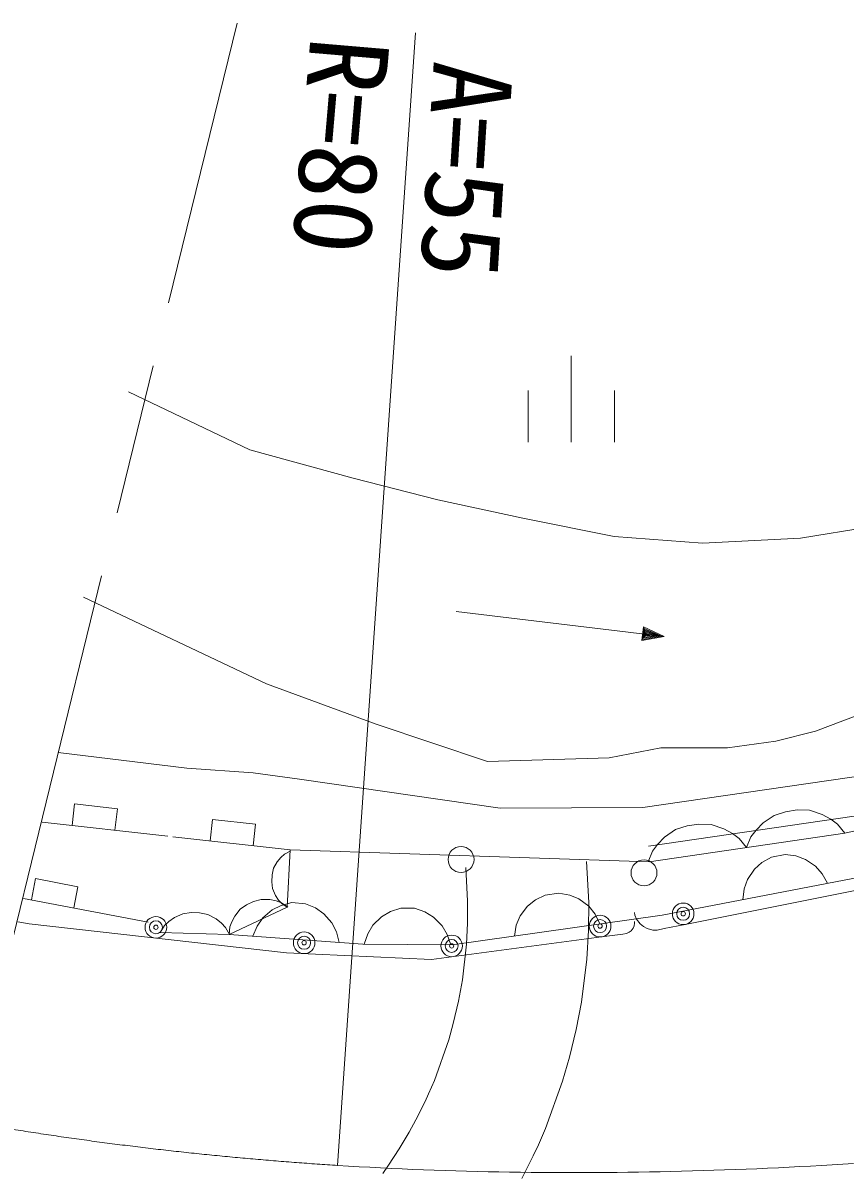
# Model space of a CAD drawing. Units: millimetres, scale not verified. Extents: x 40000 to 680000, y 20000 to 380000.
# Drawn here: x 67566 to 86579, y 284552 to 311147 of the extents above; entities that cross this region are included whole.
import ezdxf
from ezdxf.enums import TextEntityAlignment as Align

# ---------------------------------------------------------------- set-up
doc = ezdxf.new("R2010")
doc.units = ezdxf.units.MM
doc.header["$LTSCALE"] = 1000
doc.linetypes.add('CHAIN', pattern=[18.5, 12, -1.5, 3.5, -1.5])
for name, color, linetype, lineweight in [('M-BGD', 7, 'Continuous', 13), ('M-BMK', 2, 'CHAIN', 13), ('M-STR-HTXT', 7, 'Continuous', 13), ('M-STR-STR1', 1, 'Continuous', 13)]:
    doc.layers.add(name, color=color, linetype=linetype, lineweight=lineweight)
doc.styles.add('ＭＳ ゴシック', font='')
doc.styles.get('ＭＳ ゴシック').set_extended_font_data('MS Gothic')

msp = doc.modelspace()

# ---------------------------------------------------------------- linework, layer by layer
at = {"layer": 'M-BGD'}
for p, q in [((80249, 303450), (80249, 301450)), ((72814, 301273), (70007, 302614)), ((79249, 302650), (79249, 301450)), ((81249, 302650), (81249, 301450)), ((75200, 300618), (72814, 301273)), ((77163, 300118), (75200, 300618)), ((79126, 299695), (77163, 300118)), ((81242, 299271), (79126, 299695)), ((87900, 299618), (85553, 299233)), ((83282, 299117), (81242, 299271)), ((85553, 299233), (83282, 299117)), ((68967, 297871), (73202, 295862)), ((77586, 297539), (82397, 296962)), ((81920, 297181), (81882, 296863)), ((81936, 297148), (81905, 296890)), ((82397, 296962), (81920, 297181)), ((81952, 297116), (81928, 296918)), ((82337, 296969), (81936, 297148)), ((82278, 296977), (81952, 297116)), ((81969, 297084), (81952, 296945)), ((82218, 296984), (81969, 297084)), ((107142, 297149), (86577, 292411)), ((86577, 292411), (107142, 297149)), ((81882, 296863), (82397, 296962)), ((81905, 296890), (82337, 296969)), ((81928, 296918), (82278, 296977)), ((81952, 296945), (82218, 296984)), ((81985, 297052), (81975, 296973)), ((81975, 296973), (82159, 296991)), ((82159, 296991), (81985, 297052)), ((82001, 297020), (81999, 297000)), ((81999, 297000), (82079, 297000)), ((82079, 297000), (82001, 297020)), ((73202, 295862), (75738, 294928)), ((85899, 294769), (87516, 295384)), ((75738, 294928), (78309, 294065)), ((84976, 294538), (85899, 294769)), ((83860, 294384), (84976, 294538)), ((71355, 293912), (68379, 294273)), ((78309, 294065), (81127, 294153)), ((81127, 294153), (82320, 294384)), ((82320, 294384), (83860, 294384)), ((72887, 293804), (71355, 293912)), ((81905, 293004), (87894, 293879)), ((73964, 293660), (72887, 293804)), ((78603, 292988), (73964, 293660)), ((68755, 293089), (68700, 292592)), ((69749, 292977), (68755, 293089)), ((69693, 292480), (69749, 292977)), ((81905, 293004), (78603, 292988)), ((82035, 292114), (88065, 292994)), ((84937, 292823), (84683, 292647)), ((85203, 292908), (84937, 292823)), ((85476, 292948), (85203, 292908)), ((85756, 292942), (85476, 292948)), ((86049, 292845), (85756, 292942)), ((86251, 292735), (86049, 292845)), ((70915, 292344), (68011, 292669)), ((71950, 292728), (71895, 292231)), ((72944, 292618), (71950, 292728)), ((72889, 292121), (72944, 292618)), ((82927, 292577), (82661, 292492)), ((83200, 292617), (82927, 292577)), ((83480, 292611), (83200, 292617)), ((83773, 292514), (83480, 292611)), ((84683, 292647), (84521, 292483)), ((86407, 292619), (86251, 292735)), ((86577, 292411), (86407, 292619)), ((73749, 292026), (71035, 292326)), ((86577, 292411), (82046, 291751)), ((82046, 291751), (86577, 292411)), ((82407, 292315), (82245, 292152)), ((82661, 292492), (82407, 292315)), ((83975, 292404), (83773, 292514)), ((84131, 292287), (83975, 292404)), ((84301, 292080), (84131, 292287)), ((84404, 292327), (84301, 292080)), ((84521, 292483), (84404, 292327)), ((73676, 290697), (73749, 292026)), ((73749, 292026), (82046, 291751)), ((82245, 292152), (82128, 291996)), ((73447, 291751), (73361, 291599)), ((73531, 291850), (73447, 291751)), ((73613, 291924), (73531, 291850)), ((73747, 291995), (73613, 291924)), ((82128, 291996), (82025, 291748)), ((84878, 291857), (84657, 291733)), ((85192, 291918), (84878, 291857)), ((85443, 291885), (85192, 291918)), ((85662, 291805), (85443, 291885)), ((85896, 291647), (85662, 291805)), ((73361, 291599), (73326, 291445)), ((88036, 291612), (82352, 290514)), ((82352, 290514), (88036, 291612)), ((84484, 291578), (84325, 291343)), ((84657, 291733), (84484, 291578)), ((86052, 291473), (85896, 291647)), ((67854, 291360), (67760, 290869)), ((68836, 291173), (67854, 291360)), ((73326, 291445), (73318, 291289)), ((73318, 291289), (73335, 291132)), ((87554, 291237), (82885, 290301)), ((84325, 291343), (84245, 291124)), ((86176, 291253), (86052, 291473)), ((68743, 290682), (68836, 291173)), ((73335, 291132), (73405, 290972)), ((73405, 290972), (73477, 290864)), ((79645, 290981), (79419, 290869)), ((79962, 291026), (79645, 290981)), ((80211, 290980), (79962, 291026)), ((80426, 290889), (80211, 290980)), ((84245, 291124), (84212, 290873)), ((70459, 290355), (67581, 290903)), ((72331, 290068), (73676, 290697)), ((72738, 290755), (72588, 290651)), ((72901, 290831), (72738, 290755)), ((73077, 290880), (72901, 290831)), ((73278, 290875), (73077, 290880)), ((73425, 290844), (73278, 290875)), ((73536, 290742), (73328, 290636)), ((73545, 290801), (73425, 290844)), ((73477, 290864), (73550, 290782)), ((73781, 290804), (73536, 290742)), ((73690, 290703), (73545, 290801)), ((73550, 290782), (73676, 290697)), ((74100, 290780), (73781, 290804)), ((74334, 290683), (74100, 290780)), ((79237, 290722), (79067, 290496)), ((79419, 290869), (79237, 290722)), ((80652, 290719), (80426, 290889)), ((80798, 290538), (80652, 290719)), ((71071, 290459), (70940, 290367)), ((71266, 290549), (71071, 290459)), ((71459, 290575), (71266, 290549)), ((71651, 290569), (71459, 290575)), ((71842, 290531), (71651, 290569)), ((72031, 290429), (71842, 290531)), ((72156, 290329), (72031, 290429)), ((72463, 290494), (72393, 290361)), ((72588, 290651), (72463, 290494)), ((73114, 290452), (72980, 290261)), ((73328, 290636), (73114, 290452)), ((74525, 290549), (74334, 290683)), ((74710, 290335), (74525, 290549)), ((75862, 290479), (75661, 290280)), ((76063, 290598), (75862, 290479)), ((76303, 290676), (76063, 290598)), ((76623, 290674), (76303, 290676)), ((76863, 290593), (76623, 290674)), ((77062, 290472), (76863, 290593)), ((77261, 290271), (77062, 290472)), ((82352, 290514), (77489, 289829)), ((79067, 290496), (78976, 290281)), ((80911, 290311), (80798, 290538)), ((81720, 290516), (81708, 290575)), ((81759, 290422), (81720, 290516)), ((81841, 290316), (81759, 290422)), ((67707, 290311), (67448, 290358)), ((73659, 289645), (67707, 290311)), ((70841, 290274), (70741, 290117)), ((70940, 290367), (70841, 290274)), ((72249, 290230), (72156, 290329)), ((72340, 290067), (72249, 290230)), ((72349, 290242), (72331, 290068)), ((72393, 290361), (72349, 290242)), ((72980, 290261), (72882, 290027)), ((74815, 290127), (74710, 290335)), ((75661, 290280), (75540, 290081)), ((77380, 290070), (77261, 290271)), ((78976, 290281), (78931, 290032)), ((81635, 290155), (81590, 290119)), ((81678, 290211), (81635, 290155)), ((81701, 290265), (81678, 290211)), ((81713, 290327), (81701, 290265)), ((81708, 290367), (81713, 290327)), ((81916, 290249), (81841, 290316)), ((82006, 290206), (81916, 290249)), ((82136, 290171), (82006, 290206)), ((82238, 290171), (82136, 290171)), ((82394, 290203), (82238, 290171)), ((82885, 290301), (82394, 290203)), ((70741, 290117), (72331, 290068)), ((75428, 289841), (72331, 290068)), ((74877, 289882), (74815, 290127)), ((75540, 290081), (75459, 289841)), ((80948, 290013), (77012, 289488)), ((77459, 289830), (77380, 290070)), ((81444, 290079), (80948, 290013)), ((81523, 290090), (81444, 290079)), ((81590, 290119), (81523, 290090)), ((77012, 289488), (73659, 289645)), ((77489, 289829), (75428, 289841)), ((77489, 289829), (75428, 289841))]:
    msp.add_line(p, q, dxfattribs=at)
for centre, radius in [((77698, 291802), 300), ((81930, 291493), 300), ((82836, 290546), 250), ((82836, 290546), 150), ((70640, 290234), 250), ((80915, 290261), 250), ((82836, 290546), 50), ((70640, 290234), 150), ((70640, 290234), 50), ((80915, 290261), 150), ((80915, 290261), 50), ((74069, 289876), 250), ((74069, 289876), 150), ((74069, 289876), 50), ((77481, 289803), 250), ((77481, 289803), 150), ((77481, 289803), 50)]:
    msp.add_circle(centre, radius, dxfattribs=at)
at = {"layer": 'M-BMK'}
for p, q in [((66527, 286706), (72519, 311147)), ((75092, 284712), (74844, 284727)), ((75341, 284698), (75092, 284712)), ((75589, 284684), (75341, 284698)), ((75837, 284671), (75589, 284684)), ((76086, 284658), (75837, 284671)), ((76334, 284647), (76086, 284658)), ((76583, 284636), (76334, 284647)), ((76832, 284626), (76583, 284636)), ((77080, 284617), (76832, 284626)), ((77329, 284608), (77080, 284617)), ((77577, 284600), (77329, 284608)), ((77826, 284593), (77577, 284600)), ((78075, 284587), (77826, 284593)), ((78323, 284581), (78075, 284587)), ((78572, 284576), (78323, 284581)), ((78821, 284571), (78572, 284576)), ((79070, 284568), (78821, 284571)), ((79318, 284565), (79070, 284568)), ((81557, 284568), (81308, 284565)), ((81806, 284572), (81557, 284568)), ((82055, 284576), (81806, 284572)), ((82303, 284581), (82055, 284576)), ((82552, 284586), (82303, 284581)), ((82801, 284593), (82552, 284586)), ((83049, 284599), (82801, 284593)), ((83298, 284607), (83049, 284599)), ((83547, 284615), (83298, 284607)), ((83795, 284623), (83547, 284615)), ((84044, 284632), (83795, 284623)), ((84293, 284642), (84044, 284632)), ((84541, 284652), (84293, 284642)), ((84790, 284663), (84541, 284652)), ((85038, 284674), (84790, 284663)), ((85287, 284686), (85038, 284674)), ((85535, 284699), (85287, 284686)), ((85783, 284712), (85535, 284699)), ((86032, 284726), (85783, 284712)), ((86280, 284740), (86032, 284726)), ((86529, 284755), (86280, 284740)), ((86777, 284770), (86529, 284755)), ((79567, 284563), (79318, 284565)), ((79816, 284561), (79567, 284563)), ((80065, 284560), (79816, 284561)), ((80313, 284560), (80065, 284560)), ((80562, 284560), (80313, 284560)), ((80811, 284561), (80562, 284560)), ((81060, 284563), (80811, 284561)), ((81308, 284565), (81060, 284563))]:
    msp.add_line(p, q, dxfattribs=at)
msp.add_arc((79898, 364568), 80000, 260.92152, 266.37812, dxfattribs=at)
at = {"layer": 'M-STR-HTXT'}
msp.add_line((74844, 284727), (76646, 310917), dxfattribs=at)
at = {"layer": 'M-STR-STR1'}
for p, q in [((80601, 291758), (80650, 290809)), ((77805, 291615), (77850, 290836)), ((77850, 290836), (77849, 290328)), ((80650, 290809), (80644, 290161)), ((77849, 290328), (77825, 289842)), ((80644, 290161), (80604, 289498)), ((77825, 289842), (77729, 289022)), ((80604, 289498), (80481, 288505)), ((77729, 289022), (77640, 288525)), ((77640, 288525), (77519, 288009)), ((80481, 288505), (80363, 287873)), ((77519, 288009), (77415, 287628)), ((80363, 287873), (80208, 287229)), ((77415, 287628), (77081, 286693)), ((80208, 287229), (80047, 286672)), ((77081, 286693), (76948, 286383)), ((80047, 286672), (79651, 285582)), ((76868, 286209), (76655, 285782)), ((76948, 286383), (76868, 286209)), ((76655, 285782), (76498, 285494)), ((76498, 285494), (76270, 285114)), ((79651, 285582), (79487, 285204)), ((76270, 285114), (76018, 284732)), ((79487, 285204), (79368, 284946)), ((79368, 284946), (79103, 284423)), ((76018, 284732), (75887, 284544))]:
    msp.add_line(p, q, dxfattribs=at)

# ---------------------------------------------------------------- texts
at = {"layer": 'M-STR-HTXT', "style": 'ＭＳ ゴシック'}
for s, rotation, p in [('R=80', 265.13, (73673, 310915)), ('A=55', 266.43, (76521, 310327))]:
    msp.add_text(s, height=1833, rotation=rotation, dxfattribs=at).set_placement(p, align=Align.BOTTOM_LEFT)

doc.saveas('drawing.dxf')
